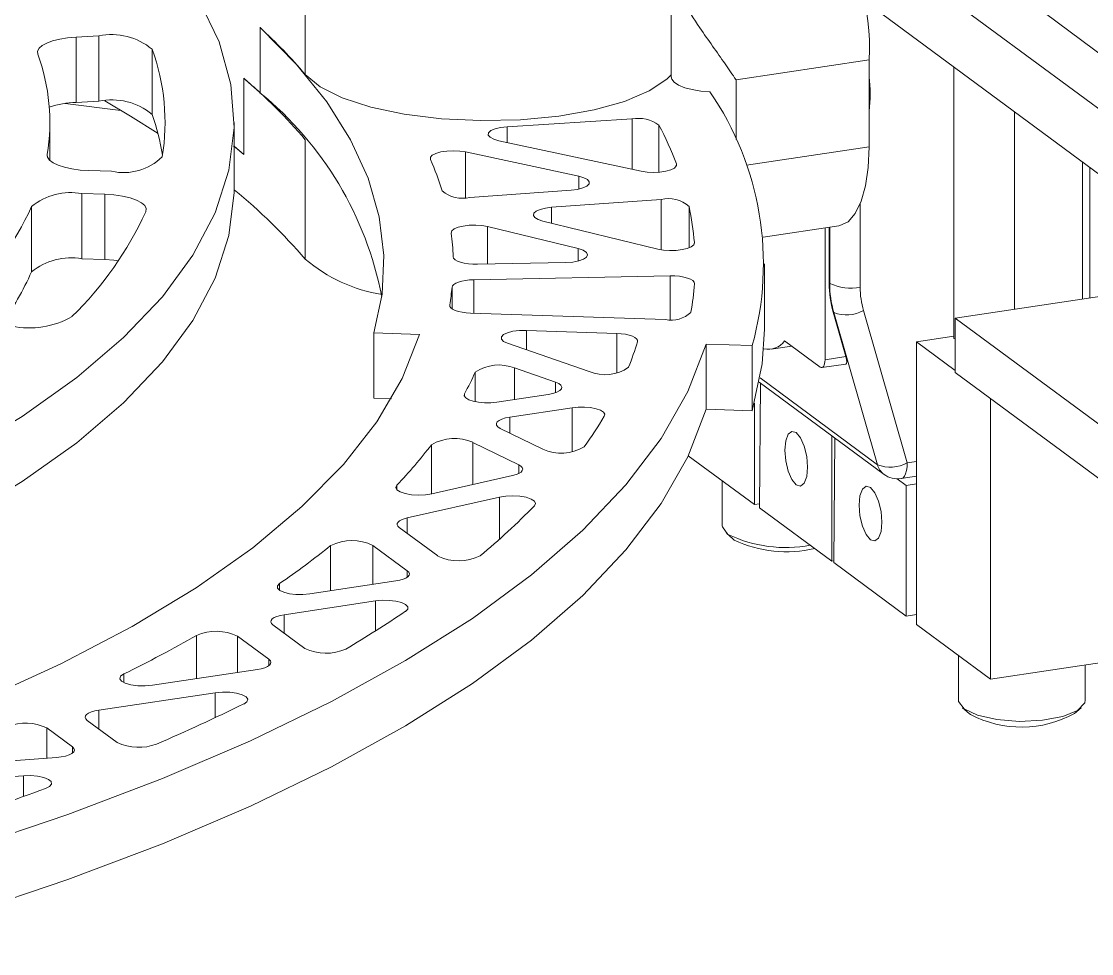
# Model space of a CAD drawing. Header units: millimetres. Extents: x 30 to 313, y 16 to 167.
# Drawn here: x 249.25 to 272.47, y 68.06 to 88.27 of the extents above; entities that cross this region are included whole.
import ezdxf

# ---------------------------------------------------------------- set-up
doc = ezdxf.new("R2010")
doc.units = ezdxf.units.MM

msp = doc.modelspace()

# ---------------------------------------------------------------- linework, layer by layer
at = {"color": 7, "linetype": 'Continuous', "lineweight": 15}
for p, q in [((274.023, 85.34), (267.913, 89.851)), ((255.41, 87.124), (255.41, 89.717)), ((263.344, 89.426), (263.344, 87.074)), ((271.154, 88.673), (272.818, 87.444)), ((274.023, 83.925), (267.913, 88.437)), ((254.428, 86.728), (254.428, 88.142)), ((250.439, 87.933), (250.933, 87.96)), ((250.439, 86.519), (250.439, 87.933)), ((250.933, 86.546), (250.933, 87.96)), ((252.087, 86.256), (252.087, 87.67)), ((264.755, 87.006), (267.641, 87.44)), ((267.641, 87.44), (267.641, 85.555)), ((269.479, 81.396), (269.479, 87.28)), ((254.077, 85.391), (254.077, 87.041)), ((251.411, 86.344), (250.204, 86.496)), ((250.439, 86.519), (250.933, 86.546)), ((262.497, 86.159), (259.786, 85.991)), ((270.792, 82.032), (270.792, 86.311)), ((249.868, 85.26), (249.868, 86.082)), ((253.868, 84.668), (253.868, 86.082)), ((255.41, 85.71), (255.41, 83.117)), ((259.607, 85.687), (262.694, 85.025)), ((254.077, 85.391), (253.854, 85.579)), ((253.868, 85.567), (254.077, 85.391)), ((258.888, 85.444), (261.344, 84.918)), ((272.265, 82.254), (272.265, 85.223)), ((250.711, 85.04), (251.209, 85.024)), ((272.426, 82.278), (272.426, 85.104)), ((250.562, 84.543), (251.06, 84.526)), ((250.562, 83.128), (250.562, 84.543)), ((251.06, 83.112), (251.06, 84.526)), ((261.18, 84.615), (258.98, 84.456)), ((263.129, 84.416), (260.752, 84.243)), ((249.473, 82.845), (249.473, 84.259)), ((259.363, 83.825), (261.328, 83.347)), ((260.563, 83.946), (263.055, 83.339)), ((265.341, 83.595), (266.984, 83.842)), ((266.774, 82.603), (266.774, 83.81)), ((266.683, 80.94), (266.683, 83.797)), ((250.562, 83.128), (251.06, 83.112)), ((261.062, 83.046), (259.146, 83.008)), ((265.368, 81.604), (265.368, 83.018)), ((263.323, 82.757), (259.064, 82.672)), ((266.774, 82.603), (266.786, 82.594)), ((273.168, 82.389), (269.507, 81.839)), ((263.224, 81.811), (258.991, 81.951)), ((267.138, 81.008), (266.861, 81.97)), ((266.874, 81.961), (266.861, 81.97)), ((267.822, 78.661), (266.874, 81.961)), ((267.518, 82.004), (268.466, 78.704)), ((269.507, 81.839), (274.023, 78.504)), ((269.507, 80.66), (269.507, 81.839)), ((256.894, 81.519), (257.889, 81.486)), ((256.894, 80.105), (256.894, 81.519)), ((262.168, 81.511), (260.208, 81.576)), ((259.798, 81.295), (261.566, 80.681)), ((264.108, 79.864), (264.108, 81.279)), ((264.108, 81.279), (265.104, 81.245)), ((265.807, 81.351), (266.58, 80.78)), ((268.669, 81.328), (269.479, 81.45)), ((269.507, 80.709), (268.669, 81.328)), ((268.669, 75.199), (268.669, 81.328)), ((269.479, 81.396), (269.507, 81.39)), ((265.104, 79.831), (265.104, 81.245)), ((265.514, 81.167), (265.964, 81.235)), ((266.617, 80.769), (267.133, 80.846)), ((267.138, 81.008), (266.683, 80.94)), ((259.951, 80.761), (260.835, 80.454)), ((269.507, 80.66), (274.023, 77.326)), ((265.257, 80.453), (267.963, 78.454)), ((265.286, 80.431), (265.262, 77.731)), ((256.894, 80.105), (257.278, 80.092)), ((260.68, 80.186), (259.562, 80.018)), ((270.274, 74.015), (270.274, 80.094)), ((261.2, 79.899), (259.848, 79.695)), ((264.108, 79.864), (265.104, 79.831)), ((265.151, 77.797), (265.151, 79.999)), ((259.64, 79.45), (260.561, 78.997)), ((266.83, 76.573), (266.83, 79.291)), ((266.898, 79.241), (266.874, 76.541)), ((259.045, 79.148), (260.04, 78.659)), ((263.717, 78.856), (265.151, 77.797)), ((259.906, 78.427), (258.154, 78.032)), ((264.455, 78.311), (264.455, 77.34)), ((268.442, 78.212), (268.246, 78.357)), ((268.335, 78.362), (268.669, 78.412)), ((268.442, 78.212), (268.669, 78.246)), ((268.442, 75.383), (268.442, 78.212)), ((259.622, 77.961), (257.623, 77.509)), ((265.263, 77.814), (265.151, 77.797)), ((265.262, 77.731), (266.83, 76.573)), ((257.448, 77.302), (258.285, 76.684)), ((264.544, 77.178), (264.684, 77.054)), ((256.878, 76.913), (257.623, 76.362)), ((264.714, 77.03), (264.684, 77.054)), ((266.83, 76.573), (266.874, 76.58)), ((266.874, 76.541), (268.442, 75.383)), ((257.373, 76.142), (255.507, 75.861)), ((256.933, 75.71), (254.955, 75.412)), ((281.667, 75.729), (270.274, 74.015)), ((268.442, 75.383), (268.669, 75.417)), ((254.705, 75.192), (255.398, 74.68)), ((270.274, 74.015), (268.669, 75.199)), ((253.939, 74.947), (254.62, 74.444)), ((269.577, 74.529), (269.577, 73.557)), ((272.327, 73.557), (272.327, 74.324)), ((254.37, 74.224), (252.093, 73.881)), ((253.455, 73.72), (250.929, 73.34)), ((269.666, 73.395), (269.807, 73.271)), ((272.098, 73.271), (272.239, 73.395)), ((269.836, 73.248), (269.807, 73.271)), ((249.802, 72.957), (250.357, 72.547)), ((250.679, 73.12), (251.33, 72.639)), ((250.012, 72.316), (248.03, 72.166)), ((249.295, 71.92), (246.914, 71.74))]:
    msp.add_line(p, q, dxfattribs=at)
at = {"color": 8, "linetype": 'Continuous', "lineweight": 15}
for p, q in [((264.755, 85.711), (264.755, 87.006)), ((262.497, 85.068), (262.497, 86.159)), ((259.786, 85.648), (259.786, 85.991)), ((263.081, 85.004), (263.081, 86.024)), ((258.888, 84.452), (258.888, 85.444)), ((264.983, 85.155), (267.641, 85.555)), ((249.812, 85.354), (249.812, 85.39)), ((263.46, 85.145), (263.46, 85.187)), ((261.344, 84.638), (261.344, 84.918)), ((263.129, 83.324), (263.129, 84.416)), ((267.448, 84.323), (267.448, 82.51)), ((260.752, 83.9), (260.752, 84.243)), ((263.734, 83.367), (263.734, 84.265)), ((259.363, 83.012), (259.363, 83.825)), ((266.786, 82.594), (266.786, 83.812)), ((261.328, 83.078), (261.328, 83.347)), ((263.85, 83.469), (263.85, 83.478)), ((259.064, 81.949), (259.064, 82.672)), ((263.323, 81.811), (263.323, 82.757)), ((258.594, 82.043), (258.594, 82.511)), ((258.542, 82.108), (258.542, 82.127)), ((260.208, 81.152), (260.208, 81.576)), ((262.168, 80.651), (262.168, 81.511)), ((259.096, 80.028), (259.096, 80.67)), ((259.951, 80.077), (259.951, 80.761)), ((260.835, 80.223), (260.835, 80.454)), ((265.274, 80.543), (267.822, 78.661)), ((258.864, 80.14), (258.864, 80.199)), ((261.2, 78.942), (261.2, 79.899)), ((259.848, 79.348), (259.848, 79.695)), ((258.146, 78.03), (258.146, 79.096)), ((259.045, 78.233), (259.045, 79.148)), ((268.466, 78.704), (268.669, 78.735)), ((260.04, 78.472), (260.04, 78.659)), ((257.397, 78.119), (257.397, 78.22)), ((259.622, 77.05), (259.622, 77.961)), ((257.623, 77.173), (257.623, 77.509)), ((255.96, 75.929), (255.96, 76.908)), ((256.878, 76.067), (256.878, 76.913)), ((257.623, 76.225), (257.623, 76.362)), ((254.851, 75.94), (254.851, 76.086)), ((256.933, 75.058), (256.933, 75.71)), ((254.955, 75.007), (254.955, 75.412)), ((253.052, 74.026), (253.052, 74.963)), ((253.939, 74.159), (253.939, 74.947)), ((254.62, 74.307), (254.62, 74.444)), ((251.472, 73.94), (251.472, 74.126)), ((253.455, 73.177), (253.455, 73.72)), ((250.929, 72.935), (250.929, 73.34)), ((249.802, 72.3), (249.802, 72.957)), ((250.357, 72.41), (250.357, 72.547)), ((249.295, 71.47), (249.295, 71.92))]:
    msp.add_line(p, q, dxfattribs=at)
at = {"color": 7, "linetype": 'Continuous', "lineweight": 15, "flags": 128}
for points in [[(246.406, 78.116), (247.916, 78.898), (249.267, 79.711), (250.453, 80.552), (251.469, 81.418), (252.31, 82.304), (252.973, 83.207), (253.455, 84.122), (253.753, 85.047), (253.867, 85.975), (253.796, 86.905), (253.54, 87.83), (253.1, 88.748), (252.478, 89.654), (251.678, 90.545), (250.701, 91.416), (249.554, 92.263), (248.241, 93.083), (246.767, 93.872), (245.435, 94.497)], [(254.428, 88.142), (255.218, 87.343), (255.874, 86.531), (256.393, 85.708), (256.774, 84.876), (257.015, 84.039), (257.115, 83.199), (257.075, 82.358), (256.894, 81.519)], [(249.607, 87.565), (249.603, 87.629), (249.635, 87.691), (249.702, 87.751), (249.802, 87.805), (249.93, 87.852), (250.083, 87.89), (250.255, 87.917), (250.439, 87.933)], [(255.41, 87.124), (255.73, 86.857), (256.21, 86.618), (256.828, 86.418), (257.558, 86.264), (258.367, 86.165), (259.22, 86.124), (260.081, 86.143), (260.911, 86.221), (261.674, 86.355), (262.336, 86.539), (262.869, 86.765), (263.25, 87.023), (263.344, 87.118)], [(263.344, 87.074), (263.357, 87.019), (263.413, 86.953), (263.508, 86.891), (263.64, 86.837), (263.801, 86.794), (263.987, 86.763), (264.187, 86.745)], [(252.216, 85.84), (251.618, 86.219), (251.061, 86.55)], [(259.786, 85.991), (259.646, 85.974), (259.526, 85.945), (259.437, 85.905), (259.387, 85.859), (259.38, 85.809), (259.418, 85.761), (259.496, 85.719), (259.607, 85.687)], [(258.123, 85.28), (258.123, 85.327), (258.163, 85.373), (258.24, 85.413), (258.347, 85.444), (258.477, 85.464), (258.618, 85.471), (258.759, 85.464), (258.888, 85.444)], [(267.641, 85.555), (267.621, 85.109), (267.562, 84.71), (267.467, 84.373), (267.339, 84.11), (267.183, 83.932), (267.006, 83.846), (266.984, 83.842)], [(249.812, 85.39), (249.819, 85.327), (249.863, 85.265), (249.941, 85.207), (250.051, 85.155), (250.188, 85.111), (250.347, 85.076), (250.524, 85.052), (250.711, 85.04)], [(262.694, 85.025), (262.822, 85.006), (262.962, 84.999), (263.102, 85.005), (263.231, 85.025), (263.338, 85.055), (263.416, 85.094), (263.458, 85.139), (263.46, 85.187)], [(261.344, 84.918), (261.454, 84.886), (261.532, 84.845), (261.57, 84.798), (261.565, 84.749), (261.518, 84.702), (261.433, 84.662), (261.317, 84.633), (261.18, 84.615)], [(246.406, 76.702), (247.916, 77.483), (249.267, 78.297), (250.453, 79.138), (251.469, 80.004), (252.31, 80.89), (252.973, 81.793), (253.455, 82.708), (253.753, 83.632), (253.867, 84.561), (253.868, 84.668)], [(251.95, 84.147), (251.959, 84.214), (251.927, 84.28), (251.856, 84.343), (251.748, 84.4), (251.609, 84.448), (251.443, 84.486), (251.257, 84.513), (251.06, 84.526)], [(260.563, 83.946), (260.461, 83.979), (260.391, 84.021), (260.36, 84.067), (260.369, 84.115), (260.418, 84.16), (260.504, 84.198), (260.618, 84.226), (260.752, 84.243)], [(258.576, 83.685), (258.589, 83.731), (258.64, 83.774), (258.725, 83.81), (258.837, 83.837), (258.967, 83.853), (259.106, 83.857), (259.241, 83.847), (259.363, 83.825)], [(261.328, 83.347), (261.436, 83.311), (261.506, 83.266), (261.532, 83.216), (261.512, 83.165), (261.447, 83.119), (261.344, 83.082), (261.212, 83.057), (261.062, 83.046)], [(263.85, 83.478), (263.835, 83.432), (263.782, 83.389), (263.695, 83.353), (263.583, 83.326), (263.452, 83.31), (263.313, 83.307), (263.178, 83.317), (263.055, 83.339)], [(251.358, 83.086), (251.257, 83.098), (251.06, 83.112)], [(258.616, 83.173), (258.627, 83.139), (258.659, 83.107), (258.709, 83.078), (258.775, 83.052), (258.856, 83.032), (258.947, 83.017), (259.045, 83.009), (259.146, 83.008)], [(258.594, 82.511), (258.605, 82.542), (258.633, 82.571), (258.677, 82.598), (258.735, 82.622), (258.805, 82.642), (258.885, 82.657), (258.972, 82.668), (259.064, 82.672)], [(263.852, 82.586), (263.844, 82.621), (263.815, 82.654), (263.766, 82.684), (263.7, 82.71), (263.619, 82.732), (263.526, 82.747), (263.426, 82.755), (263.323, 82.757)], [(258.542, 82.127), (258.546, 82.095), (258.567, 82.064), (258.606, 82.035), (258.661, 82.009), (258.73, 81.987), (258.809, 81.97), (258.898, 81.958), (258.991, 81.951)], [(245.221, 72.337), (246.583, 72.831), (248.416, 73.57), (250.108, 74.346), (251.652, 75.156), (253.042, 75.996), (254.272, 76.863), (255.338, 77.754), (256.236, 78.665), (256.963, 79.593), (257.514, 80.535), (257.889, 81.486)], [(260.208, 81.576), (260.057, 81.573), (259.915, 81.556), (259.795, 81.525), (259.709, 81.483), (259.664, 81.435), (259.665, 81.384), (259.711, 81.336), (259.798, 81.295)], [(262.616, 81.328), (262.616, 81.361), (262.597, 81.393), (262.56, 81.423), (262.505, 81.45), (262.436, 81.474), (262.355, 81.492), (262.264, 81.504), (262.168, 81.511)], [(265.368, 81.604), (265.321, 80.85), (265.104, 79.831)], [(245.139, 69.481), (245.761, 69.653), (248.073, 70.345), (250.259, 71.081), (252.31, 71.859), (254.22, 72.676), (255.981, 73.529), (257.587, 74.416), (259.034, 75.332), (260.315, 76.276), (261.427, 77.243), (262.365, 78.23), (263.127, 79.234), (263.708, 80.252), (264.108, 81.279)], [(266.58, 80.78), (266.6, 80.77), (266.619, 80.769), (266.637, 80.778), (266.653, 80.795), (266.666, 80.822), (266.675, 80.855), (266.681, 80.895), (266.683, 80.94)], [(260.68, 80.186), (260.782, 80.207), (260.867, 80.235), (260.929, 80.269), (260.966, 80.307), (260.974, 80.346), (260.954, 80.386), (260.907, 80.422), (260.835, 80.454)], [(258.864, 80.199), (258.858, 80.154), (258.889, 80.11), (258.954, 80.071), (259.048, 80.039), (259.165, 80.016), (259.296, 80.004), (259.432, 80.005), (259.562, 80.018)], [(245.131, 68.064), (245.761, 68.239), (248.073, 68.931), (250.259, 69.667), (252.31, 70.445), (254.22, 71.262), (255.981, 72.115), (257.587, 73.001), (259.034, 73.918), (260.315, 74.861), (261.427, 75.829), (262.365, 76.816), (263.127, 77.82), (263.708, 78.837), (264.108, 79.864)], [(261.896, 79.715), (261.904, 79.76), (261.875, 79.804), (261.811, 79.845), (261.717, 79.877), (261.599, 79.901), (261.467, 79.912), (261.331, 79.912), (261.2, 79.899)], [(259.64, 79.45), (259.589, 79.482), (259.56, 79.517), (259.554, 79.553), (259.572, 79.589), (259.613, 79.622), (259.675, 79.652), (259.754, 79.677), (259.848, 79.695)], [(266.059, 78.227), (266.153, 78.201), (266.233, 78.264), (266.287, 78.408), (266.306, 78.611), (266.287, 78.841), (266.233, 79.064), (266.153, 79.246), (266.059, 79.359), (265.964, 79.385), (265.884, 79.322), (265.831, 79.178), (265.812, 78.975), (265.831, 78.745), (265.884, 78.522), (265.964, 78.34), (266.059, 78.227)], [(260.04, 78.659), (260.087, 78.63), (260.116, 78.599), (260.126, 78.566), (260.117, 78.534), (260.089, 78.503), (260.043, 78.474), (259.982, 78.448), (259.906, 78.427)], [(258.154, 78.032), (258.015, 78.01), (257.862, 78.003), (257.711, 78.012), (257.575, 78.036), (257.467, 78.073), (257.398, 78.118), (257.374, 78.169), (257.397, 78.22)], [(267.671, 77.037), (267.765, 77.01), (267.845, 77.074), (267.899, 77.218), (267.917, 77.421), (267.899, 77.651), (267.845, 77.874), (267.765, 78.056), (267.671, 78.169), (267.576, 78.195), (267.496, 78.132), (267.442, 77.988), (267.424, 77.785), (267.442, 77.555), (267.496, 77.332), (267.576, 77.15), (267.671, 77.037)], [(260.379, 77.771), (260.403, 77.822), (260.38, 77.873), (260.311, 77.919), (260.203, 77.956), (260.067, 77.98), (259.915, 77.989), (259.762, 77.983), (259.622, 77.961)], [(257.448, 77.302), (257.419, 77.33), (257.405, 77.359), (257.406, 77.388), (257.422, 77.416), (257.453, 77.444), (257.498, 77.469), (257.555, 77.491), (257.623, 77.509)], [(264.577, 77.151), (264.457, 77.315), (264.455, 77.34)], [(257.623, 76.362), (257.655, 76.331), (257.667, 76.299), (257.661, 76.266), (257.635, 76.235), (257.592, 76.206), (257.532, 76.18), (257.458, 76.158), (257.373, 76.142)], [(255.507, 75.861), (255.36, 75.847), (255.208, 75.849), (255.065, 75.866), (254.943, 75.897), (254.855, 75.938), (254.808, 75.986), (254.806, 76.037), (254.851, 76.086)], [(257.586, 75.484), (257.632, 75.533), (257.632, 75.584), (257.586, 75.632), (257.498, 75.674), (257.376, 75.704), (257.232, 75.722), (257.08, 75.723), (256.933, 75.71)], [(254.705, 75.192), (254.674, 75.223), (254.661, 75.255), (254.668, 75.288), (254.693, 75.319), (254.737, 75.349), (254.796, 75.374), (254.87, 75.396), (254.955, 75.412)], [(254.37, 74.224), (254.455, 74.24), (254.529, 74.262), (254.589, 74.288), (254.632, 74.317), (254.658, 74.348), (254.664, 74.381), (254.652, 74.413), (254.62, 74.444)], [(251.472, 74.126), (251.405, 74.077), (251.388, 74.024), (251.422, 73.972), (251.505, 73.926), (251.627, 73.891), (251.776, 73.871), (251.937, 73.867), (252.093, 73.881)], [(254.074, 73.475), (254.142, 73.524), (254.16, 73.577), (254.126, 73.63), (254.043, 73.676), (253.921, 73.711), (253.772, 73.731), (253.611, 73.734), (253.455, 73.72)], [(269.699, 73.369), (269.58, 73.532), (269.577, 73.557)], [(272.327, 73.557), (272.316, 73.498), (272.159, 73.337), (271.84, 73.207), (271.4, 73.124), (270.9, 73.099), (270.407, 73.136), (269.988, 73.23), (269.699, 73.369)], [(250.679, 73.12), (250.647, 73.151), (250.635, 73.183), (250.641, 73.216), (250.667, 73.247), (250.71, 73.277), (250.77, 73.302), (250.844, 73.324), (250.929, 73.34)], [(250.357, 72.547), (250.391, 72.512), (250.402, 72.475), (250.387, 72.439), (250.349, 72.404), (250.289, 72.373), (250.211, 72.347), (250.117, 72.328), (250.012, 72.316)], [(249.777, 71.646), (249.862, 71.69), (249.903, 71.741), (249.894, 71.793), (249.837, 71.842), (249.737, 71.882), (249.604, 71.91), (249.452, 71.923), (249.295, 71.92)]]:
    msp.add_lwpolyline(points, dxfattribs=at)
at = {"color": 8, "linetype": 'Continuous', "lineweight": 15, "flags": 128}
msp.add_lwpolyline([(268.466, 78.704), (268.462, 78.615), (268.451, 78.536), (268.432, 78.468), (268.406, 78.416), (268.375, 78.38), (268.339, 78.363), (268.335, 78.362)], dxfattribs=at)
at = {"color": 7, "linetype": 'Continuous', "lineweight": 15}
for centre, radius, start, end in [((263.271, 87.726), 4.379, 356.258, 40.2722), ((251.209, 86.616), 1.372, 50.2058, 101.6191), ((246.557, 79.566), 11.64, 40.4882, 47.4567), ((245.524, 86.084), 4.344, 350.8057, 19.9374), ((247.737, 86.084), 4.631, 350.7108, 20.0323), ((264.492, 86.7), 3.17, 353.1997, 6.8003), ((244.926, 76.427), 14.014, 47.3108, 49.2331), ((246.171, 77.79), 12.168, 40.6045, 49.4844), ((249.639, 80.867), 7.568, 11.003, 50.7551), ((258.77, 83.016), 6.577, 344.3798, 34.5388), ((250.505, 84.507), 2.013, 91.8801, 108.8171), ((251.209, 85.202), 1.372, 50.2058, 101.6191), ((247.497, 84.611), 4.876, 9.013, 19.7156), ((262.635, 85.427), 0.745, 53.2559, 100.7165), ((256.546, 82.559), 7.396, 20.8064, 27.9314), ((251.466, 86.203), 1.207, 257.7089, 314.1429), ((252.473, 82.785), 6.177, 17.1006, 23.8183), ((250.327, 83.21), 1.353, 80.03, 129.1737), ((245.915, 74.95), 12.524, 40.7004, 50.5774), ((258.825, 85.136), 0.698, 229.9891, 282.8356), ((263.287, 83.761), 0.673, 48.4025, 103.5938), ((242.967, 87.254), 7.162, 314.4359, 335.2799), ((245.012, 87.33), 7.633, 314.3671, 335.3487), ((257.916, 83.002), 5.953, 4.5816, 12.2422), ((253.378, 83.016), 5.241, 1.7107, 7.3286), ((250.327, 81.796), 1.353, 80.03, 129.1737), ((257.624, 85.736), 3.429, 229.7894, 260.7794), ((243.75, 85.391), 6.263, 323.8441, 336.0123), ((253.297, 83.029), 5.322, 350.2384, 354.4153), ((257.959, 83.029), 5.91, 349.6435, 355.7077), ((269.065, 82.596), 2.291, 179.834, 195.869), ((267.242, 83.547), 1.057, 244.4364, 281.2021), ((269.077, 82.587), 2.291, 179.834, 195.869), ((269.28, 82.505), 1.833, 179.834, 195.869), ((263.352, 82.405), 0.608, 257.8672, 313.8174), ((267.149, 82.673), 0.764, 248.8572, 298.8307), ((249.418, 83.523), 1.895, 258.6693, 299.4504), ((256.291, 83.228), 6.604, 338.1934, 343.2828), ((265.453, 81.596), 0.431, 256.5978, 325.295), ((259.61, 79.899), 0.926, 68.413, 123.722), ((252.643, 83.562), 7.071, 331.6059, 335.8554), ((261.907, 81.53), 0.915, 248.1477, 304.3156), ((254.122, 84.346), 9.049, 324.19, 329.2145), ((258.647, 78.234), 0.997, 66.502, 120.1749), ((249.613, 85.633), 10.749, 316.4001, 322.5469), ((260.957, 79.903), 0.989, 246.341, 300.6005), ((268.098, 79.374), 0.764, 248.8572, 298.8307), ((268.26, 78.856), 0.5, 233.5572, 278.5572), ((249.532, 88.381), 15.173, 309.6035, 315.6313), ((265.828, 79.766), 2.898, 244.431, 280.6715), ((244.071, 91.777), 19.037, 304.4895, 308.6471), ((256.424, 75.986), 1.032, 63.9054, 116.6687), ((265.845, 79.414), 2.639, 244.6143, 283.4485), ((258.738, 77.606), 1.028, 243.8183, 296.9965), ((243.182, 96.895), 25.805, 300.528, 303.9322), ((253.478, 73.975), 1.076, 64.631, 113.3313), ((237.591, 102.243), 31.357, 296.2752, 299.5425), ((255.859, 75.647), 1.071, 244.5606, 293.7287), ((235.898, 110.541), 41.282, 293.2303, 296.1221), ((270.945, 75.352), 2.378, 242.1986, 298.9985), ((249.336, 71.956), 1.104, 65.0368, 110.0251), ((251.796, 73.637), 1.101, 244.9998, 290.4892), ((229.036, 127.721), 59.788, 288.22481, 290.29803)]:
    msp.add_arc(centre, radius, start, end, dxfattribs=at)
at = {"color": 8, "linetype": 'Continuous', "lineweight": 15}
msp.add_arc((268.195, 78.764), 0.387, 195.4144, 233.1898, dxfattribs=at)
at = {"color": 7, "linetype": 'Continuous', "lineweight": 15}
msp.add_ellipse((267.035, 81.084), major_axis=(-0.103, 0.237), ratio=0.274946, start_param=3.068476, end_param=4.269234, dxfattribs=at)
msp.add_open_spline([(263.375, 89.6), (263.358, 89.528), (263.325, 89.384), (263.413, 89.077), (263.624, 88.655), (264.022, 88.049), (264.429, 87.48), (264.678, 87.121), (264.754, 87.008), (264.755, 87.006)], degree=3, knots=[0, 0, 0, 0, 0.105029, 0.209689, 0.355926, 0.562098, 0.857795, 0.99786, 1, 1, 1, 1], dxfattribs=at)

doc.saveas('drawing.dxf')
